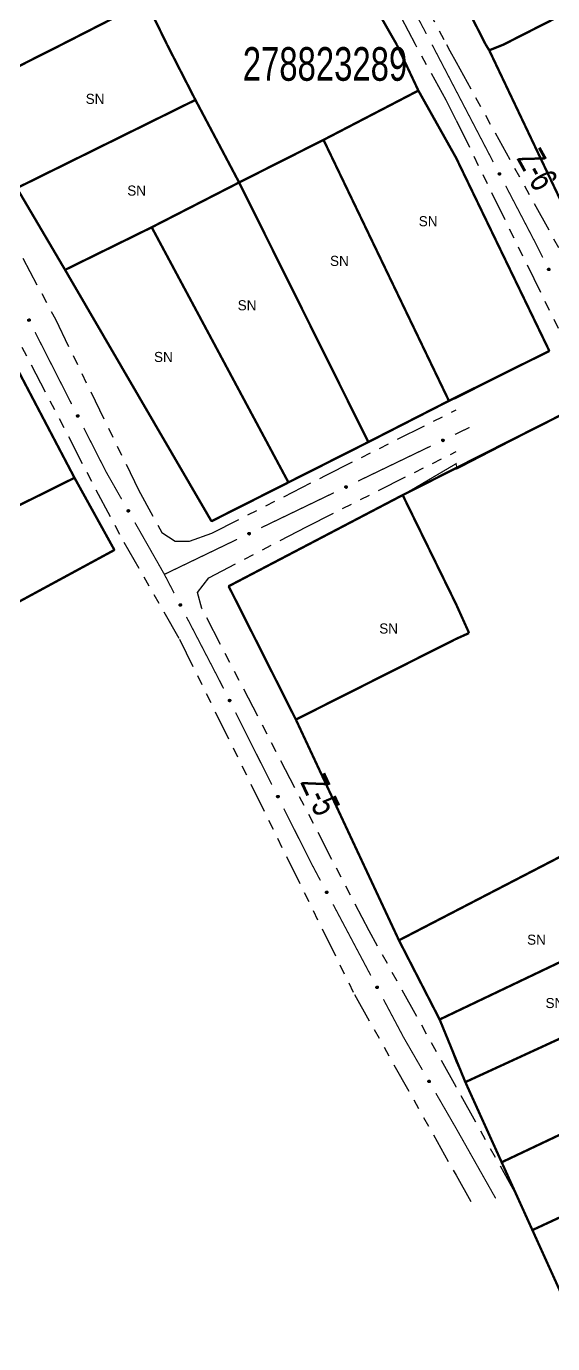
# Model space of a CAD drawing. Extents: x 205807 to 207855, y 4874692 to 4876446.
# Drawn here: x 206892.2 to 206970.5, y 4875410.6 to 4875606.6 of the extents above; entities that cross this region are included whole.
import ezdxf
from ezdxf.enums import TextEntityAlignment as Align

# ---------------------------------------------------------------- set-up
doc = ezdxf.new("R2010")
doc.units = 0
doc.header["$LTSCALE"] = 1.5
doc.header["$MEASUREMENT"] = 0
doc.linetypes.add('TRACO_25', pattern=[8, 3, -1, 1, -1, 1, -1])
for name, color, linetype in [('CD_MALHA_LOTES', 7, 'CONTINUOUS'), ('CD_TXT_QUADRA', 7, 'CONTINUOUS'), ('RU-QUADRA', 210, 'CONTINUOUS'), ('SV-EIXO-RUA-N-PAV', 6, 'CONTINUOUS'), ('SV-RUA-NAO-PAV', 7, 'CONTINUOUS'), ('SV-TXT-RUA-N-PAV', 7, 'CONTINUOUS'), ('Th_NmrPort', 1, 'CONTINUOUS')]:
    doc.layers.add(name, color=color, linetype=linetype)
doc.styles.add('ARIAL', font='ARIAL.SHX')

msp = doc.modelspace()

# ---------------------------------------------------------------- linework, layer by layer
at = {"layer": 'CD_MALHA_LOTES', "linetype": 'Continuous', "const_width": 0.35, "flags": 128}
for points in [[(206936.173886, 4875623.279962), (206947.292592, 4875603.898546)], [(206963.1856, 4875603.898373), (206987.533882, 4875616.273681)], [(206960.534203, 4875603.898373), (206956.127723, 4875612.543905)], [(206897.438421, 4875603.899525), (206909.985052, 4875610.311186)], [(206913.111639, 4875603.899218), (206909.985052, 4875610.311186)], [(206883.543727, 4875596.88497), (206897.438421, 4875603.899525)], [(206917.335628, 4875595.662237), (206913.111639, 4875603.899218)], [(206947.292592, 4875603.898546), (206950.516163, 4875597.051707)], [(206961.062472, 4875603.045269), (206960.534203, 4875603.898373)], [(206961.062472, 4875603.045269), (206963.1856, 4875603.898373)], [(206978.939546, 4875565.452569), (206961.062472, 4875603.045269)], [(206890.768969, 4875582.545644), (206917.335628, 4875595.662237)], [(206923.838346, 4875583.379325), (206917.335628, 4875595.662237)], [(206936.399152, 4875589.715307), (206950.516163, 4875597.051707)], [(206950.516163, 4875597.051707), (206956.12736, 4875587.047524)], [(206923.838346, 4875583.379325), (206936.399152, 4875589.715307)], [(206955.063855, 4875550.884263), (206936.399152, 4875589.715307)], [(206956.12736, 4875587.047524), (206970.008665, 4875558.304163)], [(206897.938632, 4875570.37389), (206890.768969, 4875582.545644)], [(206910.83291, 4875576.709871), (206923.838346, 4875583.379325)], [(206943.068606, 4875544.752069), (206923.838346, 4875583.379325)], [(206897.938632, 4875570.37389), (206910.83291, 4875576.709871)], [(206931.174746, 4875538.749561), (206910.83291, 4875576.709871)], [(206919.725516, 4875532.969367), (206897.938632, 4875570.37389)], [(206970.008665, 4875558.304163), (206955.063855, 4875550.884263)], [(206890.546065, 4875556.160204), (206899.340937, 4875539.427104)], [(206955.063855, 4875550.884263), (206943.068606, 4875544.752069)], [(206948.181854, 4875536.859882), (206973.39065, 4875549.607363)], [(206943.068606, 4875544.752069), (206931.174746, 4875538.749561)], [(206873.07054, 4875526.406125), (206899.340937, 4875539.427104)], [(206899.340937, 4875539.427104), (206905.280331, 4875528.690507)], [(206931.174746, 4875538.749561), (206919.725516, 4875532.969367)], [(206922.28214, 4875523.298658), (206948.181854, 4875536.859882)], [(206956.125931, 4875520.630881), (206948.181854, 4875536.859882)], [(206905.280331, 4875528.690507), (206879.352592, 4875514.641556)], [(206932.286321, 4875503.457032), (206922.28214, 4875523.298658)], [(206958.063528, 4875516.330752), (206956.125931, 4875520.630881)], [(206956.12582, 4875515.462051), (206932.286321, 4875503.457032)], [(206956.12582, 4875515.462051), (206958.063528, 4875516.330752)], [(206947.626066, 4875470.60997), (206932.286321, 4875503.457032)], [(206947.626066, 4875470.60997), (206972.819756, 4875483.669033)], [(206953.681862, 4875458.825954), (206947.626066, 4875470.60997)], [(206953.681862, 4875458.825954), (206978.920737, 4875470.860951)], [(206957.50567, 4875449.511114), (206983.452668, 4875461.448477)], [(206957.50567, 4875449.511114), (206953.681862, 4875458.825954)], [(206962.912156, 4875437.580982), (206957.50567, 4875449.511114)], [(206962.912156, 4875437.580982), (206989.03043, 4875449.944343)], [(206967.485226, 4875427.489892), (206993.736667, 4875439.660344)], [(206967.485226, 4875427.489892), (206962.912156, 4875437.580982)], [(206972.189424, 4875417.109453), (206967.485226, 4875427.489892)]]:
    msp.add_lwpolyline(points, dxfattribs=at)
at = {"layer": 'RU-QUADRA', "linetype": 'Continuous', "const_width": 0.18, "flags": 128}
for points in [[(206960.534203, 4875603.898373), (206961.062472, 4875603.045269), (206978.939546, 4875565.452569), (206991.268722, 4875571.860096), (207004.801679, 4875578.893234), (207019.550773, 4875586.558404), (207032.824546, 4875593.456842), (207027.403656, 4875603.984348), (207014.533718, 4875630.313248), (206989.258898, 4875680.40547), (206975.107681, 4875674.909651), (206960.94797, 4875669.410533), (206956.129074, 4875667.280187), (206946.400184, 4875662.979223), (206933.361097, 4875657.214881), (206956.127723, 4875612.543905)], [(206956.12659, 4875551.254791), (206954.851308, 4875550.810157), (206943.068606, 4875544.752069), (206931.174746, 4875538.749561), (206919.725516, 4875532.969367), (206897.938632, 4875570.37389), (206890.768969, 4875582.545644), (206883.543727, 4875596.88497), (206879.653214, 4875603.899874), (206867.345812, 4875625.611208), (206894.291755, 4875639.70373), (206906.950579, 4875645.638768), (206920.937937, 4875652.196685), (206936.173886, 4875623.279962), (206947.292592, 4875603.898546), (206950.516163, 4875597.051707), (206956.12736, 4875587.047524), (206970.008665, 4875558.304163)], [(206865.532073, 4875603.900152), (206872.156787, 4875591.054143), (206879.009934, 4875578.033164), (206886.319958, 4875563.698665), (206890.546065, 4875556.160204), (206899.340937, 4875539.427104), (206905.280331, 4875528.690507), (206879.352592, 4875514.641556), (206881.294317, 4875511.329202), (206867.245366, 4875507.67419), (206851.597347, 4875504.476055), (206835.149794, 4875536.857174), (206833.836275, 4875536.286078), (206826.412032, 4875549.878153), (206819.558885, 4875563.356008), (206802.311799, 4875601.79074), (206807.223221, 4875603.960903), (206812.918585, 4875606.407985), (206826.722383, 4875612.303357), (206829.310595, 4875607.989671), (206842.756206, 4875614.61033), (206857.05052, 4875621.580885)], [(206956.263811, 4875540.758496), (206973.39065, 4875549.607363), (207023.891443, 4875452.907529), (207022.322698, 4875452.210309), (207063.110083, 4875369.938318), (207005.415107, 4875343.792558), (206956.124467, 4875452.558922), (206953.681862, 4875458.825954), (206947.626066, 4875470.60997), (206932.286321, 4875503.457032), (206922.28214, 4875523.298658), (206948.181854, 4875536.859882), (206956.126381, 4875541.528499)]]:
    msp.add_lwpolyline(points, close=True, dxfattribs=at)
at = {"layer": 'SV-EIXO-RUA-N-PAV', "const_width": 0.18}
for points in [[(206946.09442, 4875616.10724), (206951.700068, 4875605.497023)], [(206952.549487, 4875603.889266), (206955.786685, 4875597.682774)], [(206955.786685, 4875597.682774), (206956.108678, 4875597.065436)], [(206956.108678, 4875597.065436), (206961.658418, 4875586.425869)], [(206963.508331, 4875582.879346), (206967.670636, 4875574.899671)], [(206967.670636, 4875574.899671), (206967.840423, 4875574.574167)], [(206967.840423, 4875574.574167), (206969.024843, 4875572.222746)], [(206893.472456, 4875561.10344), (206898.912032, 4875550.407132)], [(206900.725223, 4875546.841695), (206903.898309, 4875540.602182)], [(206955.963477, 4875545.887248), (206957.76548, 4875546.754879)], [(206957.76548, 4875546.754879), (206958.126208, 4875546.928563)], [(206941.54745, 4875538.946198), (206952.35947, 4875544.151986)], [(206903.898309, 4875540.602182), (206904.028852, 4875540.345485)], [(206904.028852, 4875540.345485), (206906.35743, 4875536.249045)], [(206927.131423, 4875532.005148), (206937.943443, 4875537.210936)], [(206908.334145, 4875532.771604), (206912.287576, 4875525.816722)], [(206912.715397, 4875525.064098), (206923.527417, 4875530.269886)], [(206912.287576, 4875525.816722), (206912.715397, 4875525.064098)], [(206912.715397, 4875525.064098), (206914.160019, 4875522.282593)], [(206916.003661, 4875518.732807), (206920.612766, 4875509.85834)], [(206920.612766, 4875509.85834), (206920.931856, 4875509.243958)], [(206920.931856, 4875509.243958), (206921.51879, 4875508.075378)], [(206923.314111, 4875504.50091), (206928.700074, 4875493.777506)], [(206930.495395, 4875490.203038), (206934.534867, 4875482.160484)], [(206934.534867, 4875482.160484), (206934.57719, 4875482.07622)], [(206934.57719, 4875482.07622), (206935.938573, 4875479.509168)], [(206937.812656, 4875475.975358), (206943.434904, 4875465.373928)], [(206945.308987, 4875461.840118), (206948.120111, 4875456.539403)], [(206948.120111, 4875456.539403), (206948.324613, 4875456.153789)], [(206948.324613, 4875456.153789), (206951.106975, 4875451.335992)], [(206953.107409, 4875447.872142), (206956.10806, 4875442.676365)], [(206956.10806, 4875442.676365), (206956.112281, 4875442.669057)], [(206956.112281, 4875442.669057), (206962.015101, 4875432.221248)]]:
    msp.add_lwpolyline(points, dxfattribs=at)
at = {"layer": 'SV-EIXO-RUA-N-PAV'}
for points in [[(206962.614526, 4875584.830909), (206962.661386, 4875584.816903), (206962.698796, 4875584.795283), (206962.724807, 4875584.768271), (206962.741569, 4875584.738407), (206962.755276, 4875584.705923), (206962.76187, 4875584.670124), (206962.760387, 4875584.62877), (206962.746667, 4875584.581665), (206962.722001, 4875584.544797), (206962.696882, 4875584.517879), (206962.666748, 4875584.498608), (206962.634969, 4875584.485821), (206962.597557, 4875584.480202), (206962.555663, 4875584.482114), (206962.50863, 4875584.497056), (206962.4721, 4875584.518503), (206962.447627, 4875584.545291), (206962.428445, 4875584.575709), (206962.414849, 4875584.609039), (206962.408578, 4875584.644218), (206962.410579, 4875584.686395), (206962.425943, 4875584.73262), (206962.446918, 4875584.769299), (206962.473355, 4875584.794142), (206962.503726, 4875584.812353), (206962.53614, 4875584.826497), (206962.57185, 4875584.834623), (206962.614526, 4875584.830909)], [(206969.958235, 4875570.614387), (206970.004892, 4875570.599718), (206970.041991, 4875570.57757), (206970.067617, 4875570.550191), (206970.083954, 4875570.520092), (206970.097199, 4875570.487418), (206970.103284, 4875570.451529), (206970.101215, 4875570.4102), (206970.086828, 4875570.363294), (206970.061642, 4875570.32678), (206970.036144, 4875570.300221), (206970.00574, 4875570.281379), (206969.973783, 4875570.269044), (206969.936294, 4875570.263956), (206969.894432, 4875570.266461), (206969.847616, 4875570.282069), (206969.811394, 4875570.304032), (206969.787302, 4875570.331165), (206969.768554, 4875570.361851), (206969.755432, 4875570.395371), (206969.749661, 4875570.430635), (206969.75226, 4875570.47278), (206969.768277, 4875570.518783), (206969.78977, 4875570.55516), (206969.816557, 4875570.579626), (206969.847184, 4875570.597404), (206969.879795, 4875570.611087), (206969.915616, 4875570.618706), (206969.958235, 4875570.614387)], [(206892.598851, 4875563.064128), (206892.645564, 4875563.049639), (206892.682749, 4875563.027634), (206892.70848, 4875563.000354), (206892.724932, 4875562.970319), (206892.738303, 4875562.937696), (206892.744527, 4875562.901831), (206892.742617, 4875562.860494), (206892.728411, 4875562.813533), (206892.703366, 4875562.776922), (206892.677971, 4875562.750265), (206892.647639, 4875562.731306), (206892.61573, 4875562.718848), (206892.578261, 4875562.713615), (206892.53639, 4875562.715959), (206892.489514, 4875562.731387), (206892.453207, 4875562.75321), (206892.429011, 4875562.78025), (206892.410145, 4875562.810863), (206892.396893, 4875562.844333), (206892.390987, 4875562.879574), (206892.393423, 4875562.921728), (206892.409263, 4875562.967793), (206892.430615, 4875563.004253), (206892.457308, 4875563.028822), (206892.487866, 4875563.046718), (206892.520424, 4875563.060526), (206892.556216, 4875563.068283), (206892.598851, 4875563.064128)], [(206899.851619, 4875548.802384), (206899.898332, 4875548.787894), (206899.935516, 4875548.76589), (206899.961247, 4875548.73861), (206899.9777, 4875548.708575), (206899.99107, 4875548.675951), (206899.997294, 4875548.640086), (206899.995385, 4875548.598749), (206899.981179, 4875548.551788), (206899.956133, 4875548.515178), (206899.930738, 4875548.48852), (206899.900407, 4875548.469561), (206899.868497, 4875548.457103), (206899.831029, 4875548.45187), (206899.789157, 4875548.454215), (206899.742281, 4875548.469642), (206899.705975, 4875548.491465), (206899.681779, 4875548.518505), (206899.662912, 4875548.549118), (206899.649661, 4875548.582588), (206899.643754, 4875548.617829), (206899.646191, 4875548.659983), (206899.662031, 4875548.706048), (206899.683383, 4875548.742508), (206899.710076, 4875548.767077), (206899.740633, 4875548.784973), (206899.773191, 4875548.798781), (206899.808983, 4875548.806539), (206899.851619, 4875548.802384)], [(206953.984262, 4875545.056469), (206953.999764, 4875545.102856), (206954.022572, 4875545.139553), (206954.050404, 4875545.164686), (206954.08079, 4875545.180481), (206954.113696, 4875545.193139), (206954.149688, 4875545.198582), (206954.190974, 4875545.195774), (206954.237615, 4875545.180551), (206954.273673, 4875545.154716), (206954.299772, 4875545.128747), (206954.318067, 4875545.098011), (206954.329828, 4875545.065838), (206954.334246, 4875545.028265), (206954.330992, 4875544.986454), (206954.314549, 4875544.939925), (206954.291942, 4875544.904101), (206954.264383, 4875544.880499), (206954.233366, 4875544.862302), (206954.199617, 4875544.849781), (206954.164255, 4875544.844642), (206954.122164, 4875544.847994), (206954.076455, 4875544.864831), (206954.040467, 4875544.886971), (206954.016484, 4875544.914192), (206953.999257, 4875544.945131), (206953.986159, 4875544.977982), (206953.979182, 4875545.013934), (206953.984262, 4875545.056469)], [(206939.568236, 4875538.115419), (206939.583737, 4875538.161806), (206939.606545, 4875538.198503), (206939.634378, 4875538.223636), (206939.664763, 4875538.239431), (206939.69767, 4875538.25209), (206939.733662, 4875538.257532), (206939.774947, 4875538.254724), (206939.821588, 4875538.239501), (206939.857646, 4875538.213666), (206939.883745, 4875538.187697), (206939.90204, 4875538.156961), (206939.913802, 4875538.124788), (206939.918219, 4875538.087215), (206939.914965, 4875538.045404), (206939.898522, 4875537.998875), (206939.875915, 4875537.963051), (206939.848356, 4875537.939449), (206939.817339, 4875537.921252), (206939.78359, 4875537.908731), (206939.748229, 4875537.903592), (206939.706137, 4875537.906944), (206939.660428, 4875537.923782), (206939.624441, 4875537.945921), (206939.600458, 4875537.973142), (206939.58323, 4875538.004081), (206939.570133, 4875538.036932), (206939.563155, 4875538.072884), (206939.568236, 4875538.115419)], [(206907.370484, 4875534.689634), (206907.417819, 4875534.677329), (206907.455984, 4875534.657073), (206907.482954, 4875534.631017), (206907.500783, 4875534.601778), (206907.515653, 4875534.56981), (206907.523535, 4875534.534273), (206907.523546, 4875534.492892), (206907.511535, 4875534.445322), (206907.488215, 4875534.407588), (206907.464085, 4875534.379781), (206907.434666, 4875534.359435), (206907.403369, 4875534.345509), (206907.366184, 4875534.338543), (206907.324248, 4875534.338942), (206907.276707, 4875534.352177), (206907.239427, 4875534.372291), (206907.214002, 4875534.398179), (206907.193735, 4875534.427884), (206907.178944, 4875534.460702), (206907.171409, 4875534.495631), (206907.171886, 4875534.537853), (206907.185571, 4875534.584603), (206907.205208, 4875534.622015), (206907.230732, 4875534.647796), (206907.260426, 4875534.667091), (206907.292308, 4875534.682396), (206907.327701, 4875534.691806), (206907.370484, 4875534.689634)], [(206925.152209, 4875531.174369), (206925.16771, 4875531.220756), (206925.190518, 4875531.257453), (206925.218351, 4875531.282586), (206925.248737, 4875531.298381), (206925.281643, 4875531.31104), (206925.317635, 4875531.316482), (206925.35892, 4875531.313674), (206925.405562, 4875531.298451), (206925.441619, 4875531.272616), (206925.467719, 4875531.246647), (206925.486014, 4875531.215911), (206925.497775, 4875531.183738), (206925.502192, 4875531.146165), (206925.498938, 4875531.104354), (206925.482496, 4875531.057825), (206925.459888, 4875531.022001), (206925.432329, 4875530.998399), (206925.401313, 4875530.980202), (206925.367563, 4875530.967681), (206925.332202, 4875530.962542), (206925.290111, 4875530.965894), (206925.244401, 4875530.982732), (206925.208414, 4875531.004872), (206925.184431, 4875531.032092), (206925.167203, 4875531.063032), (206925.154106, 4875531.095882), (206925.147128, 4875531.131834), (206925.152209, 4875531.174369)], [(206915.113307, 4875520.685946), (206915.160142, 4875520.671857), (206915.197513, 4875520.650171), (206915.223477, 4875520.623113), (206915.240186, 4875520.593219), (206915.253835, 4875520.560712), (206915.260366, 4875520.524901), (206915.25881, 4875520.48355), (206915.245007, 4875520.436468), (206915.220275, 4875520.399645), (206915.195109, 4875520.372771), (206915.164942, 4875520.353553), (206915.13314, 4875520.340822), (206915.095718, 4875520.335269), (206915.053827, 4875520.337255), (206915.006821, 4875520.35228), (206914.970329, 4875520.373792), (206914.945903, 4875520.400624), (206914.926775, 4875520.431075), (206914.913237, 4875520.464429), (206914.907029, 4875520.499619), (206914.909105, 4875520.541792), (206914.92455, 4875520.587991), (206914.94559, 4875520.624632), (206914.972071, 4875520.649429), (206915.002474, 4875520.667586), (206915.034913, 4875520.681672), (206915.070637, 4875520.689736), (206915.113307, 4875520.685946)], [(206922.450332, 4875506.465947), (206922.496972, 4875506.451224), (206922.534045, 4875506.429033), (206922.55964, 4875506.401625), (206922.575942, 4875506.371508), (206922.589149, 4875506.338818), (206922.595193, 4875506.302922), (206922.593076, 4875506.261595), (206922.578636, 4875506.214706), (206922.553407, 4875506.178221), (206922.527879, 4875506.151691), (206922.497453, 4875506.132884), (206922.465482, 4875506.120586), (206922.427988, 4875506.115541), (206922.386128, 4875506.118095), (206922.33933, 4875506.133757), (206922.303133, 4875506.155761), (206922.279073, 4875506.182922), (206922.26036, 4875506.213629), (206922.247276, 4875506.247165), (206922.241546, 4875506.282435), (206922.244193, 4875506.324576), (206922.260264, 4875506.370561), (206922.281798, 4875506.406914), (206922.308614, 4875506.431349), (206922.339261, 4875506.449092), (206922.371887, 4875506.462737), (206922.407718, 4875506.470315), (206922.450332, 4875506.465947)], [(206929.631616, 4875492.168074), (206929.678256, 4875492.153351), (206929.71533, 4875492.131161), (206929.740924, 4875492.103752), (206929.757226, 4875492.073635), (206929.770433, 4875492.040945), (206929.776477, 4875492.005049), (206929.774361, 4875491.963723), (206929.75992, 4875491.916833), (206929.734692, 4875491.880349), (206929.709163, 4875491.853818), (206929.678738, 4875491.835012), (206929.646766, 4875491.822714), (206929.609272, 4875491.817668), (206929.567412, 4875491.820222), (206929.520614, 4875491.835884), (206929.484417, 4875491.857889), (206929.460357, 4875491.885049), (206929.441644, 4875491.915757), (206929.42856, 4875491.949292), (206929.42283, 4875491.984563), (206929.425478, 4875492.026704), (206929.441548, 4875492.072689), (206929.463083, 4875492.109041), (206929.489898, 4875492.133477), (206929.520545, 4875492.151219), (206929.553172, 4875492.164865), (206929.589002, 4875492.172443), (206929.631616, 4875492.168074)], [(206936.905548, 4875477.920773), (206936.952502, 4875477.907087), (206936.990059, 4875477.885723), (206937.016254, 4875477.858889), (206937.033219, 4875477.82914), (206937.047148, 4875477.796751), (206937.053986, 4875477.760998), (206937.052785, 4875477.719635), (206937.039387, 4875477.672437), (206937.014973, 4875477.635402), (206936.990039, 4875477.608313), (206936.960038, 4875477.588836), (206936.928347, 4875477.575833), (206936.890973, 4875477.569958), (206936.849068, 4875477.571584), (206936.801934, 4875477.586205), (206936.765258, 4875477.607402), (206936.740602, 4875477.634023), (206936.721213, 4875477.664308), (206936.70739, 4875477.697545), (206936.70088, 4875477.73268), (206936.702593, 4875477.77487), (206936.71764, 4875477.821199), (206936.738364, 4875477.85802), (206936.764631, 4875477.883044), (206936.794878, 4875477.901461), (206936.827194, 4875477.915826), (206936.862847, 4875477.924196), (206936.905548, 4875477.920773)], [(206944.401879, 4875463.785533), (206944.448833, 4875463.771847), (206944.48639, 4875463.750483), (206944.512585, 4875463.723649), (206944.52955, 4875463.6939), (206944.543479, 4875463.661511), (206944.550317, 4875463.625758), (206944.549116, 4875463.584394), (206944.535718, 4875463.537196), (206944.511304, 4875463.500162), (206944.48637, 4875463.473072), (206944.456369, 4875463.453596), (206944.424678, 4875463.440593), (206944.387304, 4875463.434718), (206944.345399, 4875463.436343), (206944.298265, 4875463.450964), (206944.261589, 4875463.472162), (206944.236933, 4875463.498782), (206944.217544, 4875463.529068), (206944.203721, 4875463.562305), (206944.197211, 4875463.59744), (206944.198924, 4875463.639629), (206944.213971, 4875463.685959), (206944.234695, 4875463.72278), (206944.260962, 4875463.747803), (206944.291209, 4875463.766221), (206944.323525, 4875463.780586), (206944.359178, 4875463.788956), (206944.401879, 4875463.785533)], [(206952.130661, 4875449.783541), (206952.178079, 4875449.771559), (206952.216383, 4875449.751565), (206952.24353, 4875449.725694), (206952.261558, 4875449.696577), (206952.276646, 4875449.664712), (206952.284771, 4875449.629229), (206952.285064, 4875449.587849), (206952.273379, 4875449.540198), (206952.250318, 4875449.502306), (206952.226378, 4875449.474335), (206952.197099, 4875449.453788), (206952.165898, 4875449.439649), (206952.128761, 4875449.432429), (206952.086824, 4875449.43254), (206952.039193, 4875449.44545), (206952.001776, 4875449.46531), (206951.976175, 4875449.491023), (206951.955706, 4875449.520589), (206951.940691, 4875449.553305), (206951.932917, 4875449.588182), (206951.933106, 4875449.630406), (206951.946471, 4875449.677249), (206951.965852, 4875449.714794), (206951.991199, 4875449.740749), (206952.020761, 4875449.760246), (206952.052537, 4875449.775769), (206952.087865, 4875449.78542), (206952.130661, 4875449.783541)]]:
    msp.add_lwpolyline(points, close=True, dxfattribs=at)
for points in [[(206962.408578, 4875584.644218), (206962.50863, 4875584.497056)], [(206962.410579, 4875584.686395), (206962.555663, 4875584.482114)], [(206962.414235, 4875584.661524), (206962.528147, 4875584.496248)], [(206962.414284, 4875584.623075), (206962.486964, 4875584.513242)], [(206962.414849, 4875584.609039), (206962.4721, 4875584.518503)], [(206962.421393, 4875584.706811), (206962.574748, 4875584.48362)], [(206962.425943, 4875584.73262), (206962.597557, 4875584.480202)], [(206962.436546, 4875584.748572), (206962.613145, 4875584.48672)], [(206962.446918, 4875584.769299), (206962.634969, 4875584.485821)], [(206962.46106, 4875584.778288), (206962.649018, 4875584.494658)], [(206962.473355, 4875584.794142), (206962.666748, 4875584.498608)], [(206962.48936, 4875584.800745), (206962.678685, 4875584.508594)], [(206962.503726, 4875584.812353), (206962.696882, 4875584.517879)], [(206962.522656, 4875584.816574), (206962.708722, 4875584.536574)], [(206962.53614, 4875584.826497), (206962.722001, 4875584.544797)], [(206962.556057, 4875584.826301), (206962.732605, 4875584.567499)], [(206962.57185, 4875584.834623), (206962.746667, 4875584.581665)], [(206962.591982, 4875584.831189), (206962.750229, 4875584.607472)], [(206962.614526, 4875584.830909), (206962.760387, 4875584.62877)], [(206962.639741, 4875584.822243), (206962.757335, 4875584.655809)], [(206962.661386, 4875584.816903), (206962.76187, 4875584.670124)], [(206962.682765, 4875584.804671), (206962.753604, 4875584.695416)], [(206962.698796, 4875584.795283), (206962.755276, 4875584.705923)], [(206969.749661, 4875570.430635), (206969.847616, 4875570.282069)], [(206969.75226, 4875570.47278), (206969.894432, 4875570.266461)], [(206969.755066, 4875570.409413), (206969.826182, 4875570.298561)], [(206969.755432, 4875570.395371), (206969.811394, 4875570.304032)], [(206969.755563, 4875570.44786), (206969.867119, 4875570.280985)], [(206969.763362, 4875570.49304), (206969.913537, 4875570.267697)], [(206969.768277, 4875570.518783), (206969.936294, 4875570.263956)], [(206969.779105, 4875570.534583), (206969.951974, 4875570.270252)], [(206969.78977, 4875570.55516), (206969.973783, 4875570.269044)], [(206969.804038, 4875570.563948), (206969.987956, 4875570.277681)], [(206969.816557, 4875570.579626), (206970.00574, 4875570.281379)], [(206969.832654, 4875570.586001), (206970.017817, 4875570.291195)], [(206969.847184, 4875570.597404), (206970.036144, 4875570.300221)], [(206969.866171, 4875570.601356), (206970.048248, 4875570.318745)], [(206969.879795, 4875570.611087), (206970.061642, 4875570.32678)], [(206969.899707, 4875570.610609), (206970.072567, 4875570.349329)], [(206969.915616, 4875570.618706), (206970.086828, 4875570.363294)], [(206969.935698, 4875570.614987), (206970.090756, 4875570.389048)], [(206969.958235, 4875570.614387), (206970.101215, 4875570.4102)], [(206969.983325, 4875570.605364), (206970.098546, 4875570.43728)], [(206970.004892, 4875570.599718), (206970.103284, 4875570.451529)], [(206970.026095, 4875570.587183), (206970.095378, 4875570.476936)], [(206970.041991, 4875570.57757), (206970.097199, 4875570.487418)], [(206892.390987, 4875562.879574), (206892.489514, 4875562.731387)], [(206892.393423, 4875562.921728), (206892.53639, 4875562.715959)], [(206892.396474, 4875562.858373), (206892.468016, 4875562.747795)], [(206892.396822, 4875562.896821), (206892.509021, 4875562.730378)], [(206892.396893, 4875562.844333), (206892.453207, 4875562.75321)], [(206892.404447, 4875562.942031), (206892.555489, 4875562.717269)], [(206892.409263, 4875562.967793), (206892.578261, 4875562.713615)], [(206892.42003, 4875562.983634), (206892.593916, 4875562.719972)], [(206892.430615, 4875563.004253), (206892.61573, 4875562.718848)], [(206892.444849, 4875563.013095), (206892.629869, 4875562.72754)], [(206892.457308, 4875563.028822), (206892.647639, 4875562.731306)], [(206892.47338, 4875563.035258), (206892.659679, 4875562.741168)], [(206892.487866, 4875563.046718), (206892.677971, 4875562.750265)], [(206892.506838, 4875563.050742), (206892.690003, 4875562.768836)], [(206892.520424, 4875563.060526), (206892.703366, 4875562.776922)], [(206892.540338, 4875563.060124), (206892.714203, 4875562.799513)], [(206892.556216, 4875563.068283), (206892.728411, 4875562.813533)], [(206892.576312, 4875563.064641), (206892.73224, 4875562.839302)], [(206892.598851, 4875563.064128), (206892.742617, 4875562.860494)], [(206892.623975, 4875563.055202), (206892.739844, 4875562.887564)], [(206892.645564, 4875563.049639), (206892.744527, 4875562.901831)], [(206892.666815, 4875563.037187), (206892.736523, 4875562.927207)], [(206892.682749, 4875563.027634), (206892.738303, 4875562.937696)], [(206899.643754, 4875548.617829), (206899.742281, 4875548.469642)], [(206899.646191, 4875548.659983), (206899.789157, 4875548.454215)], [(206899.649241, 4875548.596628), (206899.720784, 4875548.486051)], [(206899.64959, 4875548.635076), (206899.761789, 4875548.468633)], [(206899.649661, 4875548.582588), (206899.705975, 4875548.491465)], [(206899.657215, 4875548.680286), (206899.808257, 4875548.455524)], [(206899.662031, 4875548.706048), (206899.831029, 4875548.45187)], [(206899.672798, 4875548.721889), (206899.846684, 4875548.458227)], [(206899.683383, 4875548.742508), (206899.868497, 4875548.457103)], [(206899.697617, 4875548.75135), (206899.882637, 4875548.465795)], [(206899.710076, 4875548.767077), (206899.900407, 4875548.469561)], [(206899.726148, 4875548.773514), (206899.912446, 4875548.479423)], [(206899.740633, 4875548.784973), (206899.930738, 4875548.48852)], [(206899.759606, 4875548.788998), (206899.94277, 4875548.507091)], [(206899.773191, 4875548.798781), (206899.956133, 4875548.515178)], [(206899.793105, 4875548.79838), (206899.966971, 4875548.537768)], [(206899.808983, 4875548.806539), (206899.981179, 4875548.551788)], [(206899.829079, 4875548.802897), (206899.985007, 4875548.577557)], [(206899.851619, 4875548.802384), (206899.995385, 4875548.598749)], [(206899.876743, 4875548.793457), (206899.992612, 4875548.625819)], [(206899.898332, 4875548.787894), (206899.997294, 4875548.640086)], [(206899.919583, 4875548.775442), (206899.98929, 4875548.665462)], [(206899.935516, 4875548.76589), (206899.99107, 4875548.675951)], [(206953.979182, 4875545.013934), (206954.237615, 4875545.180551)], [(206953.98326, 4875545.033946), (206954.211935, 4875545.184939)], [(206953.984262, 4875545.056469), (206954.190974, 4875545.195774)], [(206953.986159, 4875544.977982), (206954.273673, 4875545.154716)], [(206953.986994, 4875544.997882), (206954.251323, 4875545.166042)], [(206953.993733, 4875545.081393), (206954.16385, 4875545.193591)], [(206953.995645, 4875544.964187), (206954.281467, 4875545.14118)], [(206953.999257, 4875544.945131), (206954.299772, 4875545.128747)], [(206953.999764, 4875545.102856), (206954.149688, 4875545.198582)], [(206954.010398, 4875544.9304), (206954.308469, 4875545.110262)], [(206954.012675, 4875545.123831), (206954.124144, 4875545.191132)], [(206954.016484, 4875544.914192), (206954.318067, 4875545.098011)], [(206954.022572, 4875545.139553), (206954.113696, 4875545.193139)], [(206954.031936, 4875544.901394), (206954.321446, 4875545.080164)], [(206954.040467, 4875544.886971), (206954.329828, 4875545.065838)], [(206954.060851, 4875544.87594), (206954.328231, 4875545.044055)], [(206954.076455, 4875544.864831), (206954.334246, 4875545.028265)], [(206954.102105, 4875544.859457), (206954.330098, 4875545.005578)], [(206954.122164, 4875544.847994), (206954.330992, 4875544.986454)], [(206954.147139, 4875544.850851), (206954.315982, 4875544.959406)], [(206954.164255, 4875544.844642), (206954.314549, 4875544.939925)], [(206954.18557, 4875544.849667), (206954.297677, 4875544.918789)], [(206954.199617, 4875544.849781), (206954.291942, 4875544.904101)], [(206939.563155, 4875538.072884), (206939.821588, 4875538.239501)], [(206939.567233, 4875538.092896), (206939.795908, 4875538.243889)], [(206939.568236, 4875538.115419), (206939.774947, 4875538.254724)], [(206939.570133, 4875538.036932), (206939.857646, 4875538.213666)], [(206939.570967, 4875538.056832), (206939.835296, 4875538.224992)], [(206939.577706, 4875538.140343), (206939.747824, 4875538.252541)], [(206939.579619, 4875538.023137), (206939.86544, 4875538.20013)], [(206939.58323, 4875538.004081), (206939.883745, 4875538.187697)], [(206939.583737, 4875538.161806), (206939.733662, 4875538.257532)], [(206939.594372, 4875537.98935), (206939.892442, 4875538.169212)], [(206939.596649, 4875538.182781), (206939.708117, 4875538.250082)], [(206939.600458, 4875537.973142), (206939.90204, 4875538.156961)], [(206939.606545, 4875538.198503), (206939.69767, 4875538.25209)], [(206939.61591, 4875537.960344), (206939.905419, 4875538.139114)], [(206939.624441, 4875537.945921), (206939.913802, 4875538.124788)], [(206939.644824, 4875537.93489), (206939.912204, 4875538.103005)], [(206939.660428, 4875537.923782), (206939.918219, 4875538.087215)], [(206939.686079, 4875537.918407), (206939.914071, 4875538.064528)], [(206939.706137, 4875537.906944), (206939.914965, 4875538.045404)], [(206939.731113, 4875537.909801), (206939.899955, 4875538.018356)], [(206939.748229, 4875537.903592), (206939.898522, 4875537.998875)], [(206939.769544, 4875537.908617), (206939.88165, 4875537.977739)], [(206939.78359, 4875537.908731), (206939.875915, 4875537.963051)], [(206907.185571, 4875534.584603), (206907.366184, 4875534.338543)], [(206907.195591, 4875534.600927), (206907.381527, 4875534.345619)], [(206907.205208, 4875534.622015), (206907.403369, 4875534.345509)], [(206907.219016, 4875534.631508), (206907.41709, 4875534.354848)], [(206907.230732, 4875534.647796), (206907.434666, 4875534.359435)], [(206907.246488, 4875534.654972), (206907.446235, 4875534.369845)], [(206907.260426, 4875534.667091), (206907.464085, 4875534.379781)], [(206907.279191, 4875534.671992), (206907.475242, 4875534.398891)], [(206907.292308, 4875534.682396), (206907.488215, 4875534.407588)], [(206907.312219, 4875534.682919), (206907.497993, 4875534.430658)], [(206907.327701, 4875534.691806), (206907.511535, 4875534.445322)], [(206907.347945, 4875534.689101), (206907.514163, 4875534.471241)], [(206907.370484, 4875534.689634), (206907.523546, 4875534.492892)], [(206907.395995, 4875534.681884), (206907.519519, 4875534.519803)], [(206907.417819, 4875534.677329), (206907.523535, 4875534.534273)], [(206907.439625, 4875534.665876), (206907.514362, 4875534.55925)], [(206907.455984, 4875534.657073), (206907.515653, 4875534.56981)], [(206907.171409, 4875534.495631), (206907.276707, 4875534.352177)], [(206907.171886, 4875534.537853), (206907.324248, 4875534.338942)], [(206907.176437, 4875534.513131), (206907.29624, 4875534.352074)], [(206907.177874, 4875534.474708), (206907.254471, 4875534.36757)], [(206907.178944, 4875534.460702), (206907.239427, 4875534.372291)], [(206907.181956, 4875534.558646), (206907.343267, 4875534.341136)], [(206925.147128, 4875531.131834), (206925.405562, 4875531.298451)], [(206925.151206, 4875531.151846), (206925.379882, 4875531.302839)], [(206925.152209, 4875531.174369), (206925.35892, 4875531.313674)], [(206925.154106, 4875531.095882), (206925.441619, 4875531.272616)], [(206925.15494, 4875531.115782), (206925.419269, 4875531.283942)], [(206925.161679, 4875531.199293), (206925.331797, 4875531.311491)], [(206925.163592, 4875531.082087), (206925.449413, 4875531.25908)], [(206925.167203, 4875531.063032), (206925.467719, 4875531.246647)], [(206925.16771, 4875531.220756), (206925.317635, 4875531.316482)], [(206925.178345, 4875531.0483), (206925.476415, 4875531.228162)], [(206925.180622, 4875531.241731), (206925.292091, 4875531.309032)], [(206925.184431, 4875531.032092), (206925.486014, 4875531.215911)], [(206925.190518, 4875531.257453), (206925.281643, 4875531.31104)], [(206925.199883, 4875531.019294), (206925.489393, 4875531.198064)], [(206925.208414, 4875531.004872), (206925.497775, 4875531.183738)], [(206925.228798, 4875530.993841), (206925.496177, 4875531.161955)], [(206925.244401, 4875530.982732), (206925.502192, 4875531.146165)], [(206925.270052, 4875530.977357), (206925.498044, 4875531.123478)], [(206925.290111, 4875530.965894), (206925.498938, 4875531.104354)], [(206925.315086, 4875530.968751), (206925.483928, 4875531.077306)], [(206925.332202, 4875530.962542), (206925.482496, 4875531.057825)], [(206925.353517, 4875530.967567), (206925.465624, 4875531.036689)], [(206925.367563, 4875530.967681), (206925.459888, 4875531.022001)], [(206914.907029, 4875520.499619), (206915.006821, 4875520.35228)], [(206914.909105, 4875520.541792), (206915.053827, 4875520.337255)], [(206914.912698, 4875520.478466), (206914.985184, 4875520.368505)], [(206914.912717, 4875520.516915), (206915.026337, 4875520.351438)], [(206914.913237, 4875520.464429), (206914.970329, 4875520.373792)], [(206914.919955, 4875520.562189), (206915.072915, 4875520.338728)], [(206914.92455, 4875520.587991), (206915.095718, 4875520.335269)], [(206914.935181, 4875520.603924), (206915.111318, 4875520.341759)], [(206914.94559, 4875520.624632), (206915.13314, 4875520.340822)], [(206914.959747, 4875520.633596), (206915.147205, 4875520.349635)], [(206914.972071, 4875520.649429), (206915.164942, 4875520.353553)], [(206914.988087, 4875520.656003), (206915.176896, 4875520.363518)], [(206915.002474, 4875520.667586), (206915.195109, 4875520.372771)], [(206915.021412, 4875520.671773), (206915.206982, 4875520.391444)], [(206915.034913, 4875520.681672), (206915.220275, 4875520.399645)], [(206915.05483, 4875520.681441), (206915.230919, 4875520.422328)], [(206915.070637, 4875520.689736), (206915.245007, 4875520.436468)], [(206915.090764, 4875520.686266), (206915.248615, 4875520.46227)], [(206915.113307, 4875520.685946), (206915.25881, 4875520.48355)], [(206915.138506, 4875520.677235), (206915.255806, 4875520.510594)], [(206915.160142, 4875520.671857), (206915.260366, 4875520.524901)], [(206915.181499, 4875520.659587), (206915.252145, 4875520.550208)], [(206915.197513, 4875520.650171), (206915.253835, 4875520.560712)], [(206922.241546, 4875506.282435), (206922.33933, 4875506.133757)], [(206922.244193, 4875506.324576), (206922.386128, 4875506.118095)], [(206922.246927, 4875506.261207), (206922.317915, 4875506.150273)], [(206922.247276, 4875506.247165), (206922.303133, 4875506.155761)], [(206922.247468, 4875506.299653), (206922.358832, 4875506.13265)], [(206922.255319, 4875506.344824), (206922.405234, 4875506.119309)], [(206922.260264, 4875506.370561), (206922.427988, 4875506.115541)], [(206922.27111, 4875506.386349), (206922.443674, 4875506.121819)], [(206922.281798, 4875506.406914), (206922.465482, 4875506.120586)], [(206922.296077, 4875506.415685), (206922.479665, 4875506.129207)], [(206922.308614, 4875506.431349), (206922.497453, 4875506.132884)], [(206922.324718, 4875506.437705), (206922.509542, 4875506.142686)], [(206922.339261, 4875506.449092), (206922.527879, 4875506.151691)], [(206922.358253, 4875506.453022), (206922.540004, 4875506.170202)], [(206922.371887, 4875506.462737), (206922.553407, 4875506.178221)], [(206922.391799, 4875506.462236), (206922.564358, 4875506.200757)], [(206922.407718, 4875506.470315), (206922.578636, 4875506.214706)], [(206922.427795, 4875506.466573), (206922.582593, 4875506.240456)], [(206922.450332, 4875506.465947), (206922.593076, 4875506.261595)], [(206922.475411, 4875506.456895), (206922.590439, 4875506.288678)], [(206922.496972, 4875506.451224), (206922.595193, 4875506.302922)], [(206922.51816, 4875506.438665), (206922.587316, 4875506.328338)], [(206922.534045, 4875506.429033), (206922.589149, 4875506.338818)], [(206929.42283, 4875491.984563), (206929.520614, 4875491.835884)], [(206929.425478, 4875492.026704), (206929.567412, 4875491.820222)], [(206929.428211, 4875491.963334), (206929.499199, 4875491.8524)], [(206929.42856, 4875491.949292), (206929.484417, 4875491.857889)], [(206929.428752, 4875492.00178), (206929.540117, 4875491.834777)], [(206929.436603, 4875492.046952), (206929.586518, 4875491.821436)], [(206929.441548, 4875492.072689), (206929.609272, 4875491.817668)], [(206929.452394, 4875492.088476), (206929.624959, 4875491.823947)], [(206929.463083, 4875492.109041), (206929.646766, 4875491.822714)], [(206929.477361, 4875492.117812), (206929.660949, 4875491.831335)], [(206929.489898, 4875492.133477), (206929.678738, 4875491.835012)], [(206929.506002, 4875492.139833), (206929.690826, 4875491.844814)], [(206929.520545, 4875492.151219), (206929.709163, 4875491.853818)], [(206929.539537, 4875492.155149), (206929.721288, 4875491.872329)], [(206929.553172, 4875492.164865), (206929.734692, 4875491.880349)], [(206929.573083, 4875492.164363), (206929.745642, 4875491.902885)], [(206929.589002, 4875492.172443), (206929.75992, 4875491.916833)], [(206929.609079, 4875492.1687), (206929.763877, 4875491.942583)], [(206929.631616, 4875492.168074), (206929.774361, 4875491.963723)], [(206929.656695, 4875492.159022), (206929.771723, 4875491.990806)], [(206929.678256, 4875492.153351), (206929.776477, 4875492.005049)], [(206929.699444, 4875492.140793), (206929.7686, 4875492.030465)], [(206929.71533, 4875492.131161), (206929.770433, 4875492.040945)], [(206936.70088, 4875477.73268), (206936.801934, 4875477.586205)], [(206936.702593, 4875477.77487), (206936.849068, 4875477.571584)], [(206936.706418, 4875477.750025), (206936.821456, 4875477.585531)], [(206936.713267, 4875477.795359), (206936.868142, 4875477.573221)], [(206936.71764, 4875477.821199), (206936.890973, 4875477.569958)], [(206936.728134, 4875477.837223), (206936.906517, 4875477.576582)], [(206936.738364, 4875477.85802), (206936.928347, 4875477.575833)], [(206936.752444, 4875477.867106), (206936.942335, 4875477.584766)], [(206936.764631, 4875477.883044), (206936.960038, 4875477.588836)], [(206936.78059, 4875477.889755), (206936.971906, 4875477.598904)], [(206936.794878, 4875477.901461), (206936.990039, 4875477.608313)], [(206936.813778, 4875477.905811), (206937.001751, 4875477.627088)], [(206936.827194, 4875477.915826), (206937.014973, 4875477.635402)], [(206936.847112, 4875477.915766), (206937.025422, 4875477.658175)], [(206936.862847, 4875477.924196), (206937.039387, 4875477.672437)], [(206936.883003, 4875477.920899), (206937.042773, 4875477.698268)], [(206936.905548, 4875477.920773), (206937.052785, 4875477.719635)], [(206936.930821, 4875477.912279), (206937.049549, 4875477.746653)], [(206936.952502, 4875477.907087), (206937.053986, 4875477.760998)], [(206936.973964, 4875477.895001), (206937.045548, 4875477.786233)], [(206936.990059, 4875477.885723), (206937.047148, 4875477.796751)], [(206936.70673, 4875477.711576), (206936.780158, 4875477.602242)], [(206936.70739, 4875477.697545), (206936.765258, 4875477.607402)], [(206944.197211, 4875463.59744), (206944.298265, 4875463.450964)], [(206944.198924, 4875463.639629), (206944.345399, 4875463.436343)], [(206944.202749, 4875463.614784), (206944.317787, 4875463.45029)], [(206944.203061, 4875463.576336), (206944.276489, 4875463.467002)], [(206944.203721, 4875463.562305), (206944.261589, 4875463.472162)], [(206944.209598, 4875463.660119), (206944.364473, 4875463.43798)], [(206944.213971, 4875463.685959), (206944.387304, 4875463.434718)], [(206944.224465, 4875463.701983), (206944.402848, 4875463.441342)], [(206944.234695, 4875463.72278), (206944.424678, 4875463.440593)], [(206944.248775, 4875463.731865), (206944.438666, 4875463.449526)], [(206944.260962, 4875463.747803), (206944.456369, 4875463.453596)], [(206944.276921, 4875463.754515), (206944.468237, 4875463.463663)], [(206944.291209, 4875463.766221), (206944.48637, 4875463.473072)], [(206944.310109, 4875463.77057), (206944.498082, 4875463.491847)], [(206944.323525, 4875463.780586), (206944.511304, 4875463.500162)], [(206944.343443, 4875463.780526), (206944.521753, 4875463.522935)], [(206944.359178, 4875463.788956), (206944.535718, 4875463.537196)], [(206944.379334, 4875463.785659), (206944.539104, 4875463.563028)], [(206944.401879, 4875463.785533), (206944.549116, 4875463.584394)], [(206944.427152, 4875463.777039), (206944.54588, 4875463.611412)], [(206944.448833, 4875463.771847), (206944.550317, 4875463.625758)], [(206944.470295, 4875463.759761), (206944.541879, 4875463.650993)], [(206944.48639, 4875463.750483), (206944.543479, 4875463.661511)], [(206951.932917, 4875449.588182), (206952.039193, 4875449.44545)], [(206951.933106, 4875449.630406), (206952.086824, 4875449.43254)], [(206951.937826, 4875449.605715), (206952.058727, 4875449.445481)], [(206951.939525, 4875449.567303), (206952.016853, 4875449.460691)], [(206951.940691, 4875449.553305), (206952.001776, 4875449.46531)], [(206951.943033, 4875449.651267), (206952.105827, 4875449.434865)], [(206951.946471, 4875449.677249), (206952.128761, 4875449.432429)], [(206951.956379, 4875449.693641), (206952.144056, 4875449.43961)], [(206951.965852, 4875449.714794), (206952.165898, 4875449.439649)], [(206951.979595, 4875449.724381), (206952.179555, 4875449.449081)], [(206951.991199, 4875449.740749), (206952.197099, 4875449.453788)], [(206952.006905, 4875449.748032), (206952.208596, 4875449.464277)], [(206952.020761, 4875449.760246), (206952.226378, 4875449.474335)], [(206952.039492, 4875449.765276), (206952.237404, 4875449.49352)], [(206952.052537, 4875449.775769), (206952.250318, 4875449.502306)], [(206952.072444, 4875449.776428), (206952.259938, 4875449.525442)], [(206952.087865, 4875449.78542), (206952.273379, 4875449.540198)], [(206952.108127, 4875449.782853), (206952.27583, 4875449.566135)], [(206952.130661, 4875449.783541), (206952.285064, 4875449.587849)], [(206952.156225, 4875449.775965), (206952.280854, 4875449.614733)], [(206952.178079, 4875449.771559), (206952.284771, 4875449.629229)], [(206952.199964, 4875449.760256), (206952.275427, 4875449.654143)], [(206952.216383, 4875449.751565), (206952.276646, 4875449.664712)]]:
    msp.add_lwpolyline(points, dxfattribs=at)
at = {"layer": 'SV-RUA-NAO-PAV', "linetype": 'TRACO_25'}
for points in [[(206928.123924, 4875659.793226, 5.551416), (206927.789481, 4875657.189667, 5.551416), (206928.688131, 4875653.860292, 5.551416), (206954.698135, 4875603.898373, 5.084242)], [(206950.063669, 4875603.898373, 5.354711), (206938.676405, 4875625.734554, 5.354711), (206929.228955, 4875644.282403, 5.576004), (206925.449975, 4875652.611583, 5.748121), (206923.594722, 4875657.23021, 5.551416), (206922.605754, 4875657.383045, 5.551416)], [(206868.628073, 4875603.900091, 5.50224), (206887.378312, 4875566.884245, 5.50224), (206902.532956, 4875537.665812, 4.395774), (206906.663129, 4875529.874873, 4.395774), (206914.979381, 4875515.396213, 5.19955), (206940.994559, 4875462.562771, 4.548931), (206956.124103, 4875435.656155, 3.322765)], [(206874.689459, 4875603.899972, 5.772709), (206896.494454, 4875563.019262, 5.772709), (206908.857777, 4875537.644442, 4.690832), (206912.343335, 4875531.292864, 4.690832), (206914.325714, 4875530.007363, 4.690832), (206916.468343, 4875530.007363, 4.690832), (206919.801322, 4875531.197712, 4.690832), (206936.704287, 4875539.76823, 4.690832), (206956.126553, 4875549.529089, 5.049407)], [(206956.127723, 4875592.661427, 4.592479), (206954.644966, 4875595.635783, 4.592479), (206950.063669, 4875603.898373, 5.354711)], [(206954.698135, 4875603.898373, 5.084242), (206955.180298, 4875602.972227, 5.084242), (206956.127723, 4875601.259532, 4.789184)], [(206956.127723, 4875601.259532, 4.789184), (206975.381602, 4875566.451379, 4.789184), (206978.494775, 4875565.641092, 4.666244), (206985.669513, 4875567.672165, 4.371186), (207032.881563, 4875590.179334, 4.05154), (207034.67629, 4875591.953012, 4.125305), (207035.274531, 4875594.493988, 4.149893), (207030.542698, 4875603.896646, 4.985889)], [(206956.127723, 4875592.661427, 4.592479), (206973.83024, 4875556.553644, 4.592479), (206979.094634, 4875546.582651, 4.420362), (206983.520641, 4875537.392183, 4.420362), (206992.677682, 4875521.640109, 4.649026)], [(206956.124386, 4875448.795299, 4.849216), (206943.18036, 4875472.006526, 4.849216), (206918.31113, 4875519.965612, 5.049407), (206917.658693, 4875522.389125, 5.049407), (206919.325182, 4875524.531754, 5.049407), (206933.847448, 4875532.149992, 5.049407), (206956.12642, 4875543.339271, 5.049407)], [(206964.906385, 4875433.047417, 3.272718), (206956.124386, 4875448.795299, 4.849216)], [(206956.124103, 4875435.656155, 3.322765), (206958.725251, 4875431.030233, 3.322765)]]:
    msp.add_polyline3d(points, dxfattribs=at)

# ---------------------------------------------------------------- texts
at = {"layer": 'CD_TXT_QUADRA', "style": 'ARIAL', "width": 0.7}
msp.add_text('278823289', height=5, dxfattribs=at).set_placement((206924.383763, 4875598.513001))
at = {"layer": 'SV-TXT-RUA-N-PAV', "style": 'ARIAL', "width": 0.7}
for s, rotation, p in [('Z-6', 299, (206965.07813, 4875586.944068)), ('Z-5', 295, (206932.897979, 4875494.117472))]:
    msp.add_text(s, height=4, rotation=rotation, dxfattribs=at).set_placement(p)
at = {"layer": 'Th_NmrPort', "color": 1}
for p in [(206901.011849, 4875595.821859), (206907.19503, 4875582.172173), (206950.571546, 4875577.616926), (206937.372325, 4875571.710865), (206923.625802, 4875565.109006), (206911.178974, 4875557.413967), (206944.69345, 4875517.005316), (206966.699226, 4875470.705147), (206969.439117, 4875461.278697)]:
    msp.add_text('SN', height=1.5, dxfattribs=at).set_placement(p, align=Align.MIDDLE_LEFT)

doc.saveas('drawing.dxf')
